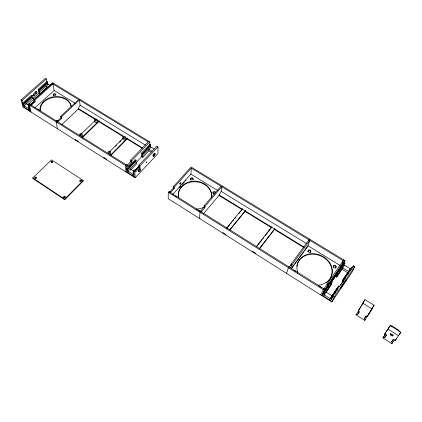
<?xml version="1.0" encoding="UTF-8"?>
<svg xmlns="http://www.w3.org/2000/svg" width="422" height="422" viewBox="0 0 422 422"><rect width="100%" height="100%" fill="white"/><g stroke="black" fill="none" stroke-linecap="round" stroke-linejoin="round"><path stroke-width="0.63" d="M169.987 192.812L170.008 191.899L169.153 191.366L168.309 192.311L168.199 198.667L331.808 301.952L351.99 272.259L354.791 266.62L353.483 265.823L333.048 295.78L330.727 300.643L322.229 295.284M169.549 192.263L173.321 188.054L173.363 186.682L191.045 166.996L345.001 260.664L343.123 264.694M170.398 192.796L174.17 188.587L174.212 187.215L191.282 168.183L220.906 186.223L204.121 205.867L203.99 207.202L200.693 211.069M172.709 194.526L190.902 174.133L191.282 168.183M199.479 218.411L200.028 212.234L200.861 211.258L199.986 210.71L199.775 210.953L169.797 192.137L170.008 191.899M200.782 212.145L200.861 211.258M201.152 212.102L204.865 207.751L204.997 206.416L222.373 186.055M308.519 241.073L308.957 239.838L221.777 186.751L221.165 191.414L218.976 195.449L241.88 209.512M222.853 233.171L222.932 232.627L225.897 234.495L225.812 235.038M252.535 251.908L252.657 251.385L255.706 253.305L255.584 253.833M34.119 95.931L33.908 95.831A2.516 1.366 -58.9 0 1 33.887 93.346L36.023 91.442A2.516 1.366 -58.9 0 1 36.925 93.135L34.119 95.931L33.159 95.33L35.902 92.798A2.511 1.366 -58.9 0 0 35.944 91.442M286.549 273.377L288.4 267.738L289.186 266.667L290.146 267.268L289.946 267.537L323.685 288.706M289.439 266.999L291.148 264.008L309.521 239.079M290.067 268.039L291.697 265.823L292.103 264.605L309.901 240.413L343.155 260.659L342.089 262.969M307.786 246.311L309.901 240.413M320.715 294.952L323.88 288.432L325.198 289.26L324.676 290.42L345.001 260.664M321.691 295.564L324.866 289.054M322.012 295.769L325.198 289.26M323.706 289.096L343.698 259.873M323.104 293.332L324.381 293.295L324.529 292.968L323.542 292.351L331.112 281.416L332.093 282.023L331.94 282.36M323.532 296.107L331.655 283.895L330.785 283.357M331.655 283.895L326.127 292.346M337.378 272.928L335.3 276.384L336.592 277.18L342.701 267.891L348.519 271.452L348.076 272.354M344.996 263.344L337.516 274.284L336.228 274.363L344.025 262.753L344.996 263.344L344.832 263.692M337.516 274.284L337.674 273.947L336.698 273.345M336.592 277.18L344.51 265.264M329.413 299.815L337.521 287.551L337.104 288.426M331.645 298.713L331.117 297.114L332.109 297.742L333.185 296.165M338.486 286.433L338.644 286.1L339.631 286.712M331.808 301.952L334.377 296.613L354.791 266.62M343.276 281.316L342.411 280.783L343.06 279.448L350.323 268.814L343.656 264.742M344.468 279.158L344.199 277.966L345.18 278.573L345.908 277.507M351.315 267.643L351.484 267.3L352.46 267.896M352.354 268.107L353.483 265.823M357.724 314.327L359.196 311.768L358.141 311.104L364.977 299.631L374.082 305.28L367.04 316.69L365.974 316.025L364.444 318.563L365.109 319.792L364.756 320.377L356.031 314.881L356.368 314.284L357.724 314.327L359.449 311.679M360.377 307.675L360.989 306.604M361.601 305.533L364.977 299.631M95.145 119.415L78.297 109.066L78.202 108.433L80.127 105.178L79.383 100.04L148.143 141.913M367.04 316.69L374.082 305.28M372.051 309.02L372.42 308.419L364.756 320.377M385.339 334.145L382.954 338.001L391.859 343.64L392.265 343.091L391.632 341.878L393.373 339.494L395.166 340.623L396.706 338.085M395.166 340.623L400.9 332.225L390.26 325.573L384.679 334.013L386.457 335.131L384.769 337.537L383.34 337.442L382.954 338.001M391.632 341.878L392.966 339.684M398.199 331.101L398.758 330.183L391.938 325.926L390.508 325.858M391.859 343.64L394.296 339.752M384.769 337.537L386.447 334.815M391.379 326.834L391.938 325.926M384.679 334.013L390.26 325.573M383.34 337.442L385.392 334.134M364.444 318.563L366.164 315.893M358.141 311.104L360.056 308.166M356.031 314.881L358.821 310.529M330.964 297.441L338.644 286.1M344.036 278.304L351.484 267.3M331.998 296.038L336.893 288.864M342.411 280.783L347.86 272.807L342.063 269.252M334.62 294.065L336.049 291.966M336.767 290.911L337.837 289.339M340.57 285.267L344.104 280.092M347.728 274.838L348.82 273.234M350.276 271.098L351.368 269.494M332.051 298.312L331.339 299.362L322.814 293.986L324.249 291.908M324.381 293.295L332.093 282.023M344.674 260.464L324.692 289.714M323.822 292.293L326.702 288.136M327.419 287.097L328.859 285.019M329.577 283.98L330.658 282.418M336.228 274.363L337.326 272.776M338.423 271.193L343.181 264.32M324.966 290.874L326.042 289.313M327.483 287.24L328.917 285.161M338.84 270.813L340.301 268.703M341.398 267.121L342.126 266.066M331.486 281.907L336.666 274.411M331.629 281.87L336.065 275.45M291.549 268.439L294.255 264.752M295.031 263.697L298.897 258.428M299.667 257.378L303.534 252.108M304.309 251.053L307.401 246.838M291.338 268.455L307.976 245.783L340.206 265.507M399.47 334.161L400.9 332.225M259.33 248.632L275.028 228.365M259.604 248.642L274.479 229.431M256.565 246.733L262.204 239.485M263.012 238.451L263.819 237.417M265.027 235.861L271.066 228.102M256.286 246.722L272.016 226.519M229.911 230.001L245.477 210.863M229.589 229.958L245.583 210.304M226.63 228.107L242.655 208.51M226.957 228.149L229.826 224.636M230.649 223.628L231.878 222.125M232.701 221.117L233.524 220.115M234.753 218.612L235.576 217.604M238.857 213.59L242.138 209.57M203.293 213.917L219.836 194.442M179.181 187.822L180.911 185.88M182.209 184.425L184.377 181.998M185.242 181.027L186.107 180.057M47.38 84.289L46.33 78.946L45.365 78.36L21.1 99.85L22.862 106.914L135.161 177.81L157.976 153.561L157.944 146.856L156.863 146.197L138.859 165.166L138.922 166.579L135.082 170.63M133.727 173.379L132.872 174.281L132.962 175.853M157.944 146.856L139.956 165.851L140.014 167.26L135.747 171.77L135.678 170.367L134.581 169.681L133.721 170.583L134.075 177.124M133.916 174.175L133.035 172.466L133.927 171.527M135.272 170.108L138.849 166.331M135.288 170.509L138.421 167.207M135.161 177.81L134.818 171.274L135.678 170.367M130.683 170.082L136.564 163.905L136.485 162.312L135.409 161.642L126.922 170.53L133.959 174.966M154.209 149.056L149.931 146.439L141.686 155.074L141.745 156.678L142.81 157.343L148.987 150.854L148.95 149.24L152.168 151.208M127.76 168.8L126.869 169.734L127.623 169.449L136.137 160.539L136.121 160.133L135.309 159.632L126.785 168.536L127.623 169.449M129.554 166.927L131.791 164.585M146.439 149.261L149.915 145.627L150.701 145.295L150.696 144.888L149.889 144.398L141.613 153.049L141.655 154.262L142.43 153.951L150.701 145.295M127.597 169.048L136.121 160.133M142.43 153.951L142.42 153.545L150.696 144.888M136.021 162.681L141.871 156.551M136.485 162.312L128.003 171.211L128.103 172.788M142.81 157.343L142.757 155.734L150.997 147.093M134.043 176.538L127.027 172.107L126.621 166.126L127.486 165.224L126.394 164.543L125.534 165.445L125.999 172.023M127.486 165.224L127.576 166.637L131.859 162.169L131.78 160.75L149.842 141.924L52.634 82.781L33.802 99.645L34.145 101.159L35.121 101.765L31.112 105.373M127.349 165.065L130.778 161.494L130.693 160.075L148.766 141.27M110.179 155.496L127.428 137.978M110.691 155.639L127.017 139.049M115.559 146.413L116.488 145.474M119.727 142.193L121.119 140.79M64.766 199.759L64.64 199.142L83.129 180.41L51.516 159.864L32.795 177.931L32.963 178.559L64.766 199.759L83.229 181.038L83.129 180.41M109.825 151.551L123.008 138.221M82.332 137.699L99.191 121.309M81.773 137.54L99.123 120.681M81.103 134.122L94.713 120.95M61.67 124.727L78.671 108.712M30.089 104.466L55.984 120.718L56.965 120.987L56.073 121.816L57.418 128.731M57.693 122.058L61.665 118.339L61.39 116.852L80.022 99.444M56.938 121.583L60.91 117.87L60.636 116.377L78.629 99.587L52.961 83.952L54.174 90.456L75.153 103.295M34.957 107.826L54.174 90.456M35.121 101.765L34.783 100.257L53.605 83.371M30.131 104.756L34.145 101.159M30.648 104.477L34.388 101.122M30.379 104.909L34.388 101.312L34.05 99.798L52.877 82.928M29.471 107.747L28.58 108.549L28.986 110.242M32.953 98.584L39.304 92.903M27.794 104.661L33.454 99.592L33.069 97.883L32.104 97.287L23.247 105.189L29.551 109.161M49.859 85.328L47.275 83.751L38.655 91.437L39.024 93.156L39.984 93.747L46.436 87.971L46.093 86.246L47.718 87.243M30.104 111.487L28.432 104.456L29.329 103.648L30.31 104.266L29.413 105.073L31.075 112.099M29.577 103.807L28.675 104.609L30.347 111.64M32.436 96.016L23.036 104.334L23.548 103.939L23.442 103.506L22.714 103.047L31.613 95.135L32.336 95.583L32.436 96.016L31.908 96.427M38.471 90.577L47.654 82.454L47.57 82.016L46.847 81.578L38.191 89.279L38.471 90.577L39.009 90.155L38.919 89.722L38.191 89.279M33.069 97.883L24.212 105.795L24.629 107.494M39.984 93.747L39.621 92.033L48.235 84.337M23.442 103.506L32.336 95.583M38.919 89.722L47.57 82.016M29.957 110.854L23.664 106.887L22.076 100.462L46.33 78.946M47.106 82.881L47.654 82.454M80.127 105.178L145.469 145.131M221.165 191.414L306.303 243.462M190.902 174.133L217.952 190.686M148.987 150.854L151.123 152.168M78.202 108.433L95.488 119.046M96.606 119.732L123.936 136.501M125.049 137.187L142.341 147.8M219.05 194.88L304.067 247.055M98.516 121.483L123.229 136.659M126.6 138.727L142.33 148.386M244.67 211.227L271.483 227.69M274.279 229.404L303.882 247.582M141.613 153.049L142.42 153.545M38.655 91.437L39.621 92.033M141.686 155.074L142.757 155.734M335.917 275.038L337.215 275.84M343.06 279.448L343.925 279.986M35.859 92.924L36.819 93.52M362.698 303.112L371.824 308.793M33.802 99.645L34.783 100.257M60.636 116.377L61.39 116.852M130.693 160.075L131.78 160.75M138.859 165.166L139.956 165.851M173.363 186.682L174.212 187.215M204.121 205.867L204.997 206.416M327.694 282.935L329.007 283.753M60.91 117.87L61.665 118.339M130.778 161.494L131.859 162.169M138.922 166.579L140.014 167.26M173.321 188.054L174.17 188.587M203.99 207.202L204.865 207.751M327.166 284.111L328.48 284.929M291.148 264.008L292.103 264.605M32.167 103.306L32.9 103.765M290.742 265.227L291.697 265.823M56.743 121.193L126.183 164.77M200.656 211.501L288.991 266.936M388.061 329.134L398.716 335.822M21.1 99.85L22.076 100.462M28.432 104.456L126.621 166.126M133.721 170.583L134.818 171.274M168.309 192.311L324.428 290.368M333.048 295.78L334.377 296.613M26.438 103.807L29.165 105.521M130.134 168.969L133.922 171.348M326.016 292.061L331.908 295.764M29.044 107.035L28.311 106.571L29.35 108.312M133.035 172.466L133.853 172.983M32.795 177.931L64.64 199.142M398.758 330.183L399.376 331.402M56.965 120.987L57.155 121.974M75.57 140.188L75.469 139.577L78.017 141.185L78.117 141.797M103.986 158.129L103.917 157.527L106.544 159.184L106.613 159.785M149.842 141.924L149.937 146.835M393.082 335.374A1.667 0.744 31.3 0 1 391.495 334.873A1.667 0.744 31.3 0 1 390.524 333.686M179.751 183.317A1.044 0.332 -58.3 0 1 179.587 183.501M178.469 197.449A16.695 13.958 4.2 0 1 178.279 195.502M178.311 194.526A16.695 13.958 4.2 0 1 196.314 181.819A16.695 13.958 4.2 0 1 211.554 197.528M212.946 193.461A1.387 1.155 6.4 0 1 215.352 192.564M190.628 180.025A1.371 1.129 3.7 0 1 190.486 179.751M190.427 179.461A1.371 1.129 3.7 0 1 191.767 178.327A1.371 1.129 3.7 0 1 193.17 179.461M175.615 196.072A1.398 1.171 2 0 1 176.786 196.721M198.039 210.341A1.414 1.197 4.8 0 1 199.669 211.359M214.983 193.777A1.387 1.155 6.4 0 1 213.078 193.086A1.387 1.155 6.4 0 1 213.991 191.588A1.387 1.155 6.4 0 1 215.737 192.537M178.712 197.844A16.716 13.968 4.2 0 1 194.611 181.154A16.716 13.968 4.2 0 1 211.454 197.923M203.789 207.223A16.716 13.968 4.2 0 1 196.003 209.117M296.845 266.504A18.019 15.366 21.8 0 1 319.786 255.563A18.019 15.366 21.8 0 1 329.877 279.069M329.234 279.95A18.019 15.366 21.8 0 1 327.736 281.564M326.886 282.286A18.019 15.366 21.8 0 1 325.969 282.946M297.568 273.06A18.019 15.366 21.8 0 1 297.236 271.974M335.806 267.912A1.503 1.266 23.3 0 1 335.58 268.16M333.232 266.372A1.503 1.266 23.3 0 1 335.944 267.611M307.849 251.649A1.477 1.245 19.7 0 1 309.695 250.462A1.477 1.245 19.7 0 1 310.428 252.541M293.912 270.586A1.503 1.298 20.1 0 1 295.353 271.008M295.6 271.293A1.503 1.298 20.1 0 1 295.759 271.62M319.501 286.591A1.53 1.319 24.2 0 1 320.277 286.67M320.636 286.844A1.53 1.319 24.2 0 1 321.332 287.73M297.753 272.554A18.046 15.382 21.8 0 1 309.759 253.902A18.046 15.382 21.8 0 1 331.776 267.284A18.046 15.382 21.8 0 1 318.446 285.135M79.895 181.175A0.77 0.628 -7.9 0 1 80.739 180.579A0.77 0.628 -7.9 0 1 81.42 181.238M34.92 178.342A0.775 0.622 -11.6 0 1 35.754 177.625A0.775 0.622 -11.6 0 1 36.445 178.337M63.833 197.728A0.786 0.644 -10.2 0 1 64.318 196.874A0.786 0.644 -10.2 0 1 65.315 197.222M51.231 162.755A0.765 0.607 -9.6 0 1 51.711 161.953A0.765 0.607 -9.6 0 1 52.671 162.28M97.224 121.082A1.319 1.023 -4.6 0 1 96.3 122.654A1.319 1.023 -4.6 0 1 94.823 121.446M82.116 135.335A1.34 1.05 -6.2 0 1 82.469 136.338A1.34 1.05 -6.2 0 1 81.525 137.124M110.4 153.059A1.356 1.087 -4.3 0 1 110.764 154.093A1.356 1.087 -4.3 0 1 109.82 154.895M125.023 138.084A1.335 1.055 -2.7 0 1 125.308 139.492A1.335 1.055 -2.7 0 1 123.556 139.867A1.335 1.055 -2.7 0 1 122.976 138.522M40.111 110.633A15.725 11.958 -7.3 0 1 54.243 97.329A15.725 11.958 -7.3 0 1 71.271 106.66M53.473 95.673A1.292 0.971 -6.9 0 1 53.367 95.435M53.346 95.182A1.292 0.971 -6.9 0 1 54.728 94.211A1.292 0.971 -6.9 0 1 55.92 95.193M37.363 109.298A1.319 0.997 -8.6 0 1 38.386 109.862M56.759 121.647A1.329 1.023 -7.6 0 1 57.429 121.715M58.294 120.249A15.741 11.964 -7.2 0 1 56.094 120.539M40.064 110.833A15.741 11.964 -7.2 0 1 54.121 96.691A15.741 11.964 -7.2 0 1 71.286 106.85M138.875 171.506A1.72 0.638 -58.1 0 1 138.21 171A1.72 0.638 -58.1 0 1 139.302 169.064A1.72 0.638 -58.1 0 1 140.304 168.969M139.962 170.198A1.72 0.638 -58.1 0 1 139.83 170.43M153.608 155.929A1.699 0.622 -58.7 0 1 152.864 155.465A1.699 0.622 -58.7 0 1 154.114 153.413A1.699 0.622 -58.7 0 1 154.858 153.882M154.732 154.31A1.699 0.622 -58.7 0 1 154.637 154.542M154.389 155.006A1.699 0.622 -58.7 0 1 154.241 155.227M154.088 155.433A1.699 0.622 -58.7 0 1 153.766 155.792M80.591 134.449C81.198 135.409 81.441 133.584 80.591 134.449M95.578 119.943C96.11 120.903 96.459 119.136 95.578 119.943M146.207 162.665C147.02 163.478 147.167 160.423 146.207 162.665M108.96 152.189C109.44 153.233 109.92 151.382 108.96 152.189M123.762 137.213C124.173 138.252 124.748 136.475 123.762 137.213M341.535 286.607L340.596 288.521L346.119 279.865L341.535 286.607M390.387 334.794A1.667 0.744 31.3 0 0 392.94 335.891A1.667 0.744 31.3 0 0 391.569 334.039A1.667 0.744 31.3 0 0 390.387 334.794M180.426 184.024A1.044 0.327 -58.3 0 0 181.085 182.504A1.044 0.327 -58.3 0 0 180.03 183.586A1.044 0.327 -58.3 0 0 180.426 184.024M190.892 179.677A1.371 1.134 3.7 0 0 193.17 179.165A1.371 1.134 3.7 0 0 191.446 177.783A1.371 1.134 3.7 0 0 190.892 179.677M333.486 267.163A1.509 1.266 23.2 0 0 336.033 267.4A1.509 1.266 23.2 0 0 334.72 265.332A1.509 1.266 23.2 0 0 333.486 267.163M308.313 251.765A1.477 1.245 19.7 0 0 310.819 251.749A1.477 1.245 19.7 0 0 309.321 249.845A1.477 1.245 19.7 0 0 308.313 251.765M80.096 181.112A0.77 0.628 -7.9 0 0 81.319 180.611A0.77 0.628 -7.9 0 0 80.243 180.015A0.77 0.628 -7.9 0 0 80.096 181.112M35.174 178.211A0.781 0.622 -11.6 0 0 36.297 177.541A0.781 0.622 -11.6 0 0 35.105 177.129A0.781 0.622 -11.6 0 0 35.174 178.211M64.102 197.464A0.786 0.649 -10.1 0 0 65.225 196.768A0.786 0.649 -10.1 0 0 64.007 196.346A0.786 0.649 -10.1 0 0 64.102 197.464M51.473 162.438A0.765 0.607 -9.5 0 0 52.571 161.79A0.765 0.607 -9.5 0 0 51.394 161.389A0.765 0.607 -9.5 0 0 51.473 162.438M95.266 120.898A1.324 1.023 -4.6 0 0 97.218 119.917A1.324 1.023 -4.6 0 0 95.214 119.125A1.324 1.023 -4.6 0 0 95.266 120.898M80.259 135.415A1.345 1.05 -6.2 0 0 82.269 134.418A1.345 1.05 -6.2 0 0 80.254 133.589A1.345 1.05 -6.2 0 0 80.259 135.415M108.628 153.212A1.361 1.087 -4.3 0 0 110.648 152.194A1.361 1.087 -4.3 0 0 108.596 151.329A1.361 1.087 -4.3 0 0 108.628 153.212M123.25 138.126A1.34 1.06 -2.6 0 0 125.403 137.419A1.34 1.06 -2.6 0 0 123.593 136.306A1.34 1.06 -2.6 0 0 123.25 138.126M53.789 95.393A1.292 0.971 -6.9 0 0 55.799 94.554A1.292 0.971 -6.9 0 0 53.953 93.7A1.292 0.971 -6.9 0 0 53.789 95.393M139.55 171.506A1.651 0.612 -58.1 0 0 140.584 169.053A1.651 0.612 -58.1 0 0 138.833 170.667A1.651 0.612 -58.1 0 0 139.55 171.506M154.278 155.892A1.63 0.596 -58.7 0 0 155.117 153.529A1.63 0.596 -58.7 0 0 153.408 155.338A1.63 0.596 -58.7 0 0 154.278 155.892"/></g></svg>
